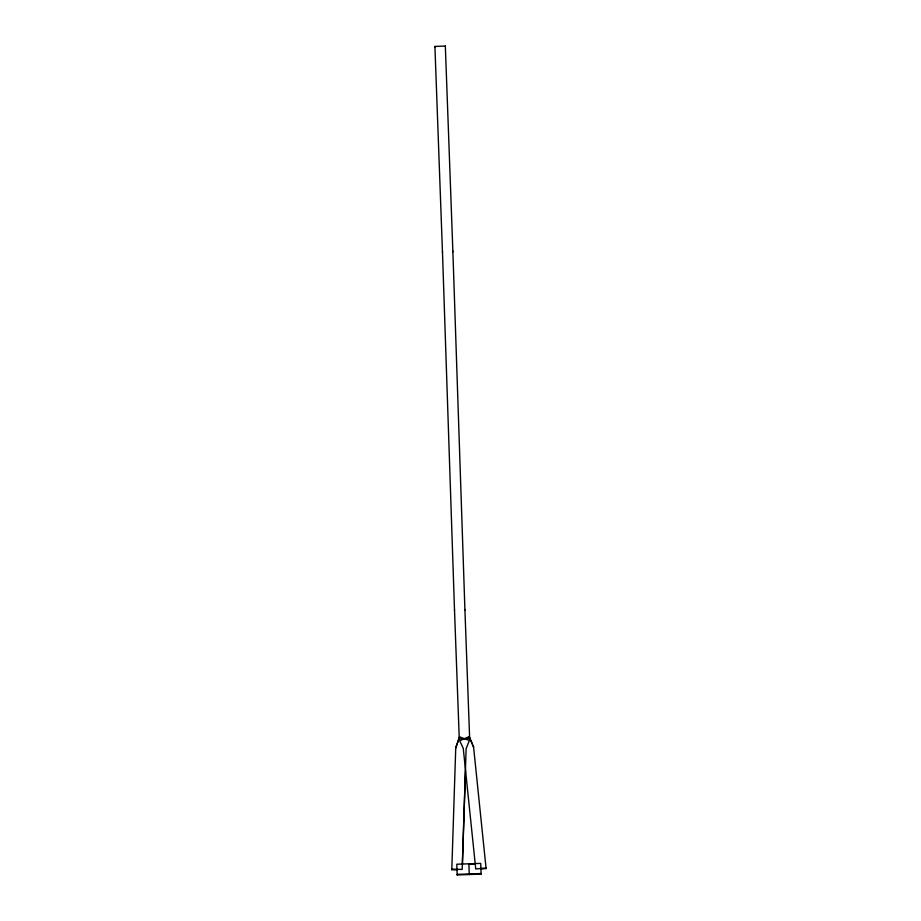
<?xml version="1.0" encoding="UTF-8"?>
<svg xmlns="http://www.w3.org/2000/svg" width="921" height="921" viewBox="0 0 921 921"><rect width="100%" height="100%" fill="white"/><g stroke="black" fill="none" stroke-linecap="round" stroke-linejoin="round"><path stroke-width="1.38" d="M451.797 869.735L455.757 747.553L459.591 736.892L469.342 740.472L466.13 748.715L462.192 869.459L451.785 869.136L451.797 869.735L457 869.896M462.4 864.301L465.439 770.865M455.768 748.14L459.591 736.892M480.923 869.056L486.092 868.549L486.081 867.95L475.743 868.964L463.263 748.393L459.729 740.772L469.203 736.593L473.555 747.138M434.919 47.029L434.908 46.441L445.327 46.05L452.89 251.824M470.217 864.359L475.478 864.174M469.261 874.536L481.107 874.121L481.096 873.534L457.173 874.351L457.184 874.95L469.261 874.536L469.25 873.948L468.893 863.806L456.804 864.22L457.184 874.95M469.215 737.191L472.554 744.352M473.118 745.538L473.452 746.586M473.532 746.54L486.092 868.549M452.867 251.203L464.932 610.059M454.502 609.829L459.268 738.872L469.652 738.492L469.675 739.079L464.909 609.46M454.514 610.416L442.46 251.583M481.107 874.121L480.716 863.391L468.893 863.806L468.904 864.405M434.908 46.441L442.471 252.181M445.327 46.05L445.338 46.649"/></g></svg>
